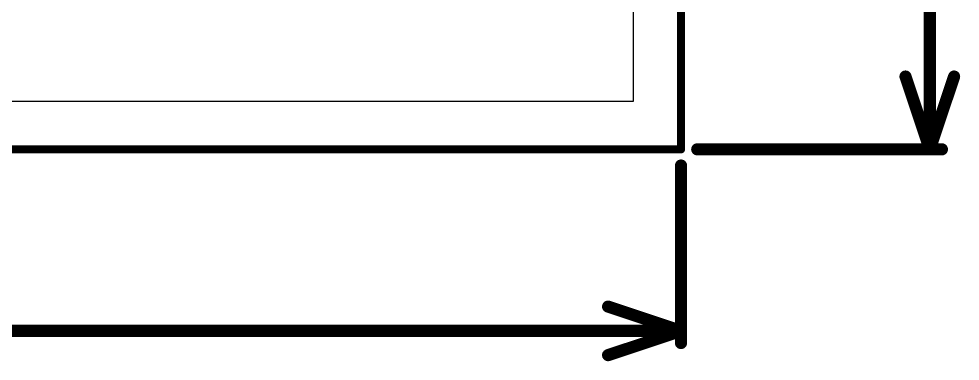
# Model space of a CAD drawing. Header units: millimetres. Extents: x 21 to 336, y 20 to 129.
# Drawn here: x 62.16 to 81.84, y 20.57 to 27.73 of the extents above; entities that cross this region are included whole.
import ezdxf

# ---------------------------------------------------------------- set-up
doc = ezdxf.new("R2010")
doc.units = ezdxf.units.MM
for name, color, linetype in [('BottomLayer', 5, 'Continuous'), ('KeepOutLayer', 6, 'Continuous'), ('Mechanical1', 6, 'Continuous'), ('TopLayer', 1, 'Continuous')]:
    doc.layers.add(name, color=color, linetype=linetype)

msp = doc.modelspace()

# ---------------------------------------------------------------- linework, layer by layer
at = {"layer": 'BottomLayer'}
for p, q in [((74.99999986, 68.9901465), (74.99999986, 26.00000134)), ((74.99999986, 26.00000134), (26.00000134, 26.00000134))]:
    msp.add_line(p, q, dxfattribs=at)
at = {"layer": 'KeepOutLayer', "const_width": 0.16999966}
for points in [[(76.00000039999999, 25.0000008), (76.00000039999999, 83.00000164)], [(25.0000008, 25.0000008), (76.00000039999999, 25.0000008)]]:
    msp.add_lwpolyline(points, dxfattribs=at)
at = {"layer": 'KeepOutLayer', "const_width": 0.08499856}
msp.add_lwpolyline([(75.95750111999999, 25.0000008, 1), (76.04249967999999, 25.0000008, 1)], format="xyb", close=True, dxfattribs=at)
msp.add_lwpolyline([(75.95750111999999, 25.0000008, 1), (76.04249967999999, 25.0000008, 1)], format="xyb", close=True, dxfattribs=at)
at = {"layer": 'Mechanical1', "const_width": 0.254}
for points in [[(81.20000016, 25.0000008), (81.20000016, 49.63234929999999)], [(80.69200015999999, 26.5240008), (81.20000016, 25.0000008)], [(81.20000016, 25.0000008), (81.70800016, 26.5240008)], [(76.33899896, 25.0000008), (81.45400015999999, 25.0000008)], [(76.00000039999999, 20.94600078), (76.00000039999999, 24.66100224)], [(74.47600039999999, 21.70800078), (76.00000039999999, 21.20000078)], [(53.92789062, 21.20000078), (76.00000039999999, 21.20000078)], [(74.47600039999999, 20.69200078), (76.00000039999999, 21.20000078)]]:
    msp.add_lwpolyline(points, dxfattribs=at)
at = {"layer": 'Mechanical1', "const_width": 0.127}
for points in [[(80.62850016, 26.5240008, 1), (80.75550016, 26.5240008, 1)], [(81.64450015999999, 26.5240008, 1), (81.77150016, 26.5240008, 1)], [(76.27549896, 25.0000008, 1), (76.40249896, 25.0000008, 1)], [(81.13650016, 25.0000008, 1), (81.26350015999999, 25.0000008, 1)], [(81.13650016, 25.0000008, 1), (81.26350015999999, 25.0000008, 1)], [(81.13650016, 25.0000008, 1), (81.26350015999999, 25.0000008, 1)], [(81.39050016, 25.0000008, 1), (81.51750016, 25.0000008, 1)], [(75.9365004, 24.66100224, 1), (76.0635004, 24.66100224, 1)], [(74.4125004, 21.70800078, 1), (74.5395004, 21.70800078, 1)], [(75.9365004, 21.20000078, 1), (76.0635004, 21.20000078, 1)], [(75.9365004, 21.20000078, 1), (76.0635004, 21.20000078, 1)], [(75.9365004, 21.20000078, 1), (76.0635004, 21.20000078, 1)], [(75.9365004, 20.94600078, 1), (76.0635004, 20.94600078, 1)], [(74.4125004, 20.69200078, 1), (74.5395004, 20.69200078, 1)]]:
    msp.add_lwpolyline(points, format="xyb", close=True, dxfattribs=at)
at = {"layer": 'TopLayer'}
for p, q in [((74.99999986, 68.9901465), (74.99999986, 26.00000134)), ((74.99999986, 26.00000134), (26.00000134, 26.00000134))]:
    msp.add_line(p, q, dxfattribs=at)

doc.saveas('drawing.dxf')
